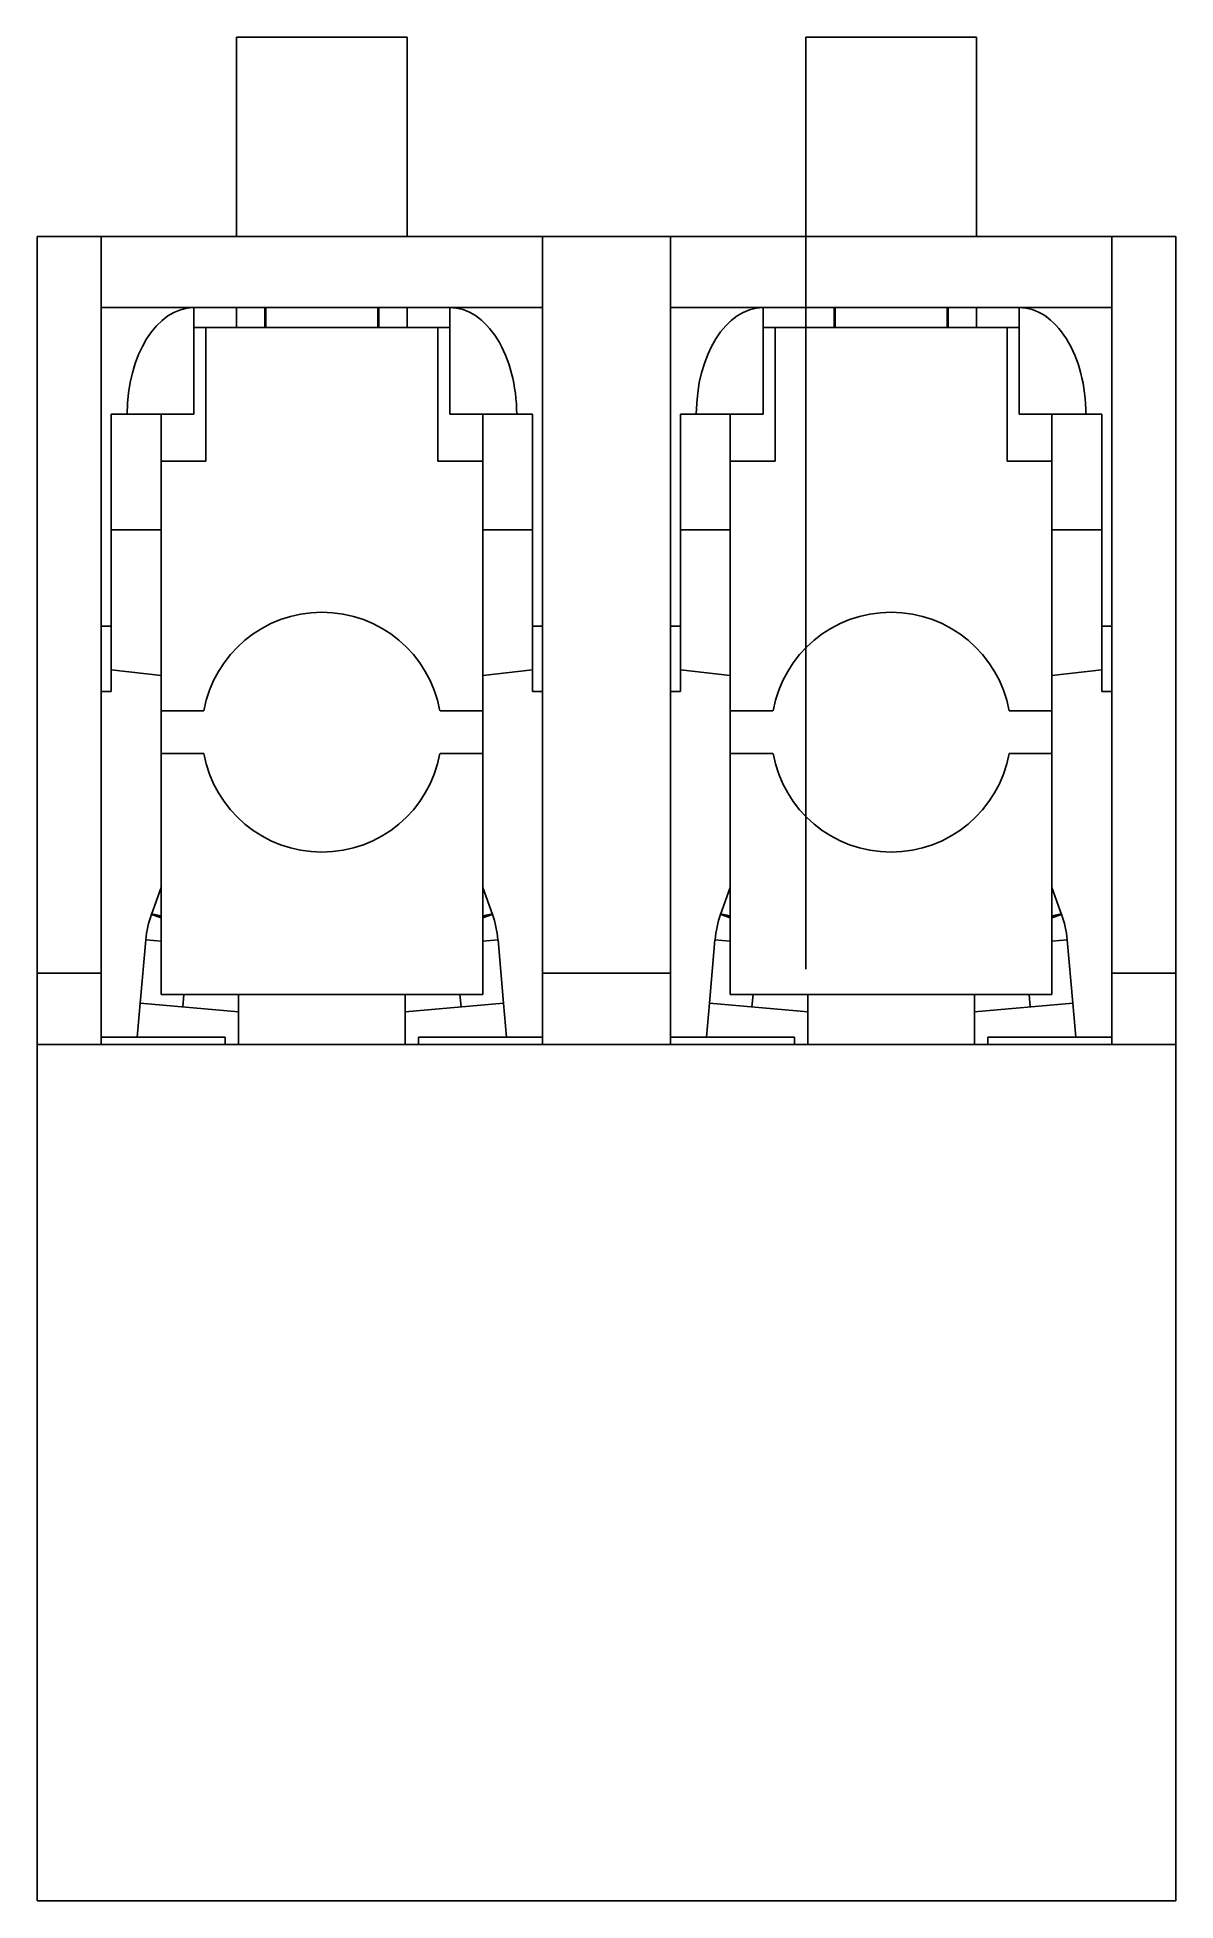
# Model space of a CAD drawing. Header units: millimetres. Extents: x -4 to 4, y -6.5 to 6.5.
import ezdxf

# ---------------------------------------------------------------- set-up
doc = ezdxf.new("R2010")
doc.units = ezdxf.units.MM
doc.linetypes.add('K5LT_BASIC', pattern=[0])

msp = doc.modelspace()

# ---------------------------------------------------------------- linework, layer by layer
at = {"color": 5, "linetype": 'K5LT_BASIC', "true_color": 0x0000ff}
for p, q in [((-2.6, 6.55), (-1.4, 6.55)), ((-2.6, 5.15), (-2.6, 6.55)), ((-1.4, 5.15), (-1.4, 6.55)), ((1.4, 6.55), (2.6, 6.55)), ((1.4, 5.15), (1.4, 6.55)), ((1.4, 6.55), (1.4, 0)), ((2.6, 5.15), (2.6, 6.55)), ((-4, 5.15), (-4, 4.15)), ((4, 5.15), (-4, 5.15)), ((-3.55, 4.15), (-3.55, 5.149)), ((-0.45, 5.149), (-3.55, 5.149)), ((-0.45, 5.149), (-0.45, 4.15)), ((0.45, 4.15), (0.45, 5.149)), ((3.55, 5.149), (0.45, 5.149)), ((3.55, 5.149), (3.55, 4.15)), ((4, 4.15), (4, 5.15)), ((-3.55, 4.65), (-2.9, 4.65)), ((-2.394, 4.65), (-2.9, 4.65)), ((-2.9, 3.9), (-2.9, 4.65)), ((-2.6, 4.51), (-2.6, 4.65)), ((-2.4, 4.65), (-2.4, 4.51)), ((-2.394, 4.65), (-1.606, 4.65)), ((-2.394, 4.65), (-2.394, 4.51)), ((-1.1, 4.65), (-1.606, 4.65)), ((-1.606, 4.65), (-1.606, 4.51)), ((-1.6, 4.65), (-1.6, 4.51)), ((-1.4, 4.51), (-1.4, 4.65)), ((-0.45, 4.65), (-1.1, 4.65)), ((-1.1, 3.9), (-1.1, 4.65)), ((0.45, 4.65), (1.1, 4.65)), ((1.1, 3.9), (1.1, 4.65)), ((1.606, 4.65), (1.1, 4.65)), ((1.4, 4.51), (1.4, 4.65)), ((1.6, 4.65), (1.6, 4.51)), ((1.606, 4.65), (2.394, 4.65)), ((1.606, 4.65), (1.606, 4.51)), ((2.9, 4.65), (2.394, 4.65)), ((2.394, 4.65), (2.394, 4.51)), ((2.4, 4.65), (2.4, 4.51)), ((2.6, 4.51), (2.6, 4.65)), ((2.9, 3.9), (2.9, 4.65)), ((3.55, 4.65), (2.9, 4.65)), ((-2.815, 4.51), (-2.9, 4.51)), ((-2.815, 4.51), (-2.815, 3.57)), ((-2.815, 4.51), (-1.185, 4.51)), ((-1.185, 3.57), (-1.185, 4.51)), ((-1.185, 4.51), (-1.1, 4.51)), ((1.185, 4.51), (1.1, 4.51)), ((1.185, 4.51), (1.185, 3.57)), ((1.185, 4.51), (2.815, 4.51)), ((2.815, 3.57), (2.815, 4.51)), ((2.815, 4.51), (2.9, 4.51)), ((-4, -0.03), (-4, 4.15)), ((-3.55, 4.15), (-3.55, -0.03)), ((-0.45, -0.03), (-0.45, 4.15)), ((0.45, 4.15), (0.45, -0.03)), ((3.55, -0.03), (3.55, 4.15)), ((4, -0.03), (4, 4.15)), ((-3.48, 3.9), (-3.48, 2.41)), ((-3.48, 3.9), (-3.369, 3.9)), ((-2.9, 3.9), (-3.369, 3.9)), ((-3.369, 3.9), (-3.369, 3.9)), ((-3.13, 3.57), (-3.13, 3.9)), ((-0.631, 3.9), (-1.1, 3.9)), ((-0.87, 3.9), (-0.87, 3.57)), ((-0.631, 3.9), (-0.631, 3.9)), ((-0.631, 3.9), (-0.52, 3.9)), ((-0.52, 2.41), (-0.52, 3.9)), ((0.52, 3.9), (0.52, 2.41)), ((0.52, 3.9), (0.631, 3.9)), ((0.631, 3.9), (0.631, 3.9)), ((1.1, 3.9), (0.631, 3.9)), ((0.87, 3.57), (0.87, 3.9)), ((3.369, 3.9), (2.9, 3.9)), ((3.13, 3.9), (3.13, 3.57)), ((3.369, 3.9), (3.369, 3.9)), ((3.369, 3.9), (3.48, 3.9)), ((3.48, 2.41), (3.48, 3.9)), ((-3.13, 3.57), (-2.815, 3.57)), ((-3.13, 3.51), (-3.13, 3.57)), ((-1.185, 3.57), (-0.87, 3.57)), ((-0.87, 3.57), (-0.87, 3.51)), ((0.87, 3.57), (1.185, 3.57)), ((0.87, 3.51), (0.87, 3.57)), ((2.815, 3.57), (3.13, 3.57)), ((3.13, 3.57), (3.13, 3.51)), ((-3.13, 1.815), (-3.13, 3.51)), ((-0.87, 1.815), (-0.87, 3.51)), ((0.87, 1.815), (0.87, 3.51)), ((3.13, 1.815), (3.13, 3.51)), ((-3.48, 3.087), (-3.13, 3.087)), ((-0.87, 3.087), (-0.52, 3.087)), ((0.52, 3.087), (0.87, 3.087)), ((3.13, 3.087), (3.48, 3.087)), ((-3.55, 2.41), (-3.48, 2.41)), ((-3.48, 2.41), (-3.48, 1.95)), ((-0.45, 2.41), (-0.52, 2.41)), ((-0.52, 1.95), (-0.52, 2.41)), ((0.45, 2.41), (0.52, 2.41)), ((0.52, 2.41), (0.52, 1.95)), ((3.48, 1.95), (3.48, 2.41)), ((3.55, 2.41), (3.48, 2.41)), ((-3.48, 2.104), (-3.13, 2.064)), ((-0.87, 2.064), (-0.52, 2.104)), ((0.52, 2.104), (0.87, 2.064)), ((3.13, 2.064), (3.48, 2.104)), ((-3.48, 1.95), (-3.55, 1.95)), ((-0.52, 1.95), (-0.45, 1.95)), ((0.52, 1.95), (0.45, 1.95)), ((3.48, 1.95), (3.55, 1.95)), ((-3.13, 1.815), (-2.83, 1.815)), ((-3.13, 1.515), (-3.13, 1.815)), ((-1.17, 1.815), (-0.87, 1.815)), ((-0.87, 1.815), (-0.87, 1.515)), ((0.87, 1.815), (1.17, 1.815)), ((0.87, 1.515), (0.87, 1.815)), ((2.83, 1.815), (3.13, 1.815)), ((3.13, 1.815), (3.13, 1.515)), ((-3.13, -0.18), (-3.13, 1.515)), ((-2.83, 1.515), (-3.13, 1.515)), ((-0.87, 1.515), (-1.17, 1.515)), ((-0.87, -0.18), (-0.87, 1.515)), ((0.87, -0.18), (0.87, 1.515)), ((1.17, 1.515), (0.87, 1.515)), ((3.13, 1.515), (2.83, 1.515)), ((3.13, -0.18), (3.13, 1.515)), ((-3.198, 0.384), (-3.13, 0.572)), ((-0.87, 0.572), (-0.802, 0.384)), ((0.802, 0.384), (0.87, 0.572)), ((3.13, 0.572), (3.198, 0.384)), ((-3.197, 0.384), (-3.198, 0.384)), ((-3.13, 0.359), (-3.197, 0.384)), ((-0.87, 0.359), (-0.803, 0.384)), ((-0.803, 0.384), (-0.802, 0.384)), ((0.803, 0.384), (0.802, 0.384)), ((0.87, 0.359), (0.803, 0.384)), ((3.13, 0.359), (3.197, 0.384)), ((3.197, 0.384), (3.198, 0.384)), ((-3.277, -0.24), (-3.238, 0.206)), ((-3.238, 0.206), (-3.13, 0.196)), ((-0.762, 0.206), (-0.87, 0.196)), ((-0.762, 0.206), (-0.723, -0.24)), ((0.723, -0.24), (0.762, 0.206)), ((0.762, 0.206), (0.87, 0.196)), ((3.238, 0.206), (3.13, 0.196)), ((3.238, 0.206), (3.277, -0.24)), ((-4, -0.53), (-4, -0.03)), ((-3.55, -0.03), (-4, -0.03)), ((-3.55, -0.03), (-3.55, -0.53)), ((-0.45, -0.53), (-0.45, -0.03)), ((0.45, -0.03), (-0.45, -0.03)), ((0.45, -0.03), (0.45, -0.53)), ((4, -0.03), (3.55, -0.03)), ((3.55, -0.53), (3.55, -0.03)), ((4, -0.53), (4, -0.03)), ((-3.298, -0.48), (-3.277, -0.24)), ((-2.585, -0.3), (-3.277, -0.24)), ((-3.13, -0.18), (-0.87, -0.18)), ((-2.978, -0.266), (-2.97, -0.18)), ((-2.585, -0.53), (-2.585, -0.18)), ((-1.415, -0.53), (-1.415, -0.18)), ((-0.723, -0.24), (-1.415, -0.3)), ((-1.03, -0.18), (-1.022, -0.266)), ((-0.723, -0.24), (-0.702, -0.48)), ((0.702, -0.48), (0.723, -0.24)), ((1.415, -0.3), (0.723, -0.24)), ((0.87, -0.18), (3.13, -0.18)), ((1.022, -0.266), (1.03, -0.18)), ((1.415, -0.53), (1.415, -0.18)), ((2.585, -0.53), (2.585, -0.18)), ((3.277, -0.24), (2.585, -0.3)), ((2.97, -0.18), (2.978, -0.266)), ((3.277, -0.24), (3.298, -0.48)), ((-2.68, -0.48), (-3.55, -0.48)), ((-2.68, -0.53), (-2.68, -0.48)), ((-1.32, -0.48), (-0.45, -0.48)), ((-1.32, -0.48), (-1.32, -0.53)), ((1.32, -0.48), (0.45, -0.48)), ((1.32, -0.53), (1.32, -0.48)), ((2.68, -0.48), (2.68, -0.53)), ((2.68, -0.48), (3.55, -0.48)), ((-3.55, -0.53), (-4, -0.53)), ((-4, -6.55), (-4, -0.53)), ((-3.55, -0.53), (-0.45, -0.53)), ((0.45, -0.53), (-0.45, -0.53)), ((0.45, -0.53), (3.55, -0.53)), ((4, -0.53), (3.55, -0.53)), ((4, -6.55), (4, -0.53)), ((4, -6.55), (-4, -6.55))]:
    msp.add_line(p, q, dxfattribs=at)
for centre, radius, start, end in [((-2, 1.665), 0.843, 10.2441, 169.7559), ((2, 1.665), 0.843, 10.2441, 169.7559), ((-2, 1.665), 0.843, 190.2441, 349.7559), ((2, 1.665), 0.843, 190.2441, 349.7559), ((-2.54, 0.145), 0.7, 160, 175), ((-1.46, 0.145), 0.7, 5, 20), ((1.46, 0.145), 0.7, 160, 175), ((2.54, 0.145), 0.7, 5, 20)]:
    msp.add_arc(centre, radius, start, end, dxfattribs=at)
for centre, major_axis, start_param, end_param in [((-2.9, 3.9), (0, 0.75), 0, 1.570796), ((-1.1, 3.9), (0, -0.75), 1.570796, 3.141593), ((1.1, 3.9), (0, 0.75), 0, 1.570796), ((2.9, 3.9), (0, -0.75), 1.570796, 3.141593)]:
    msp.add_ellipse(centre, major_axis=major_axis, ratio=0.625, start_param=start_param, end_param=end_param, dxfattribs=at)
for points in [[(-3.197, 0.384), (-3.191, 0.386), (-3.166, 0.381), (-3.13, 0.372)], [(-0.87, 0.372), (-0.834, 0.381), (-0.809, 0.386), (-0.803, 0.384)], [(0.803, 0.384), (0.809, 0.386), (0.834, 0.381), (0.87, 0.372)], [(3.13, 0.372), (3.166, 0.381), (3.191, 0.386), (3.197, 0.384)]]:
    msp.add_open_spline(points, degree=3, dxfattribs=at)

doc.saveas('drawing.dxf')
